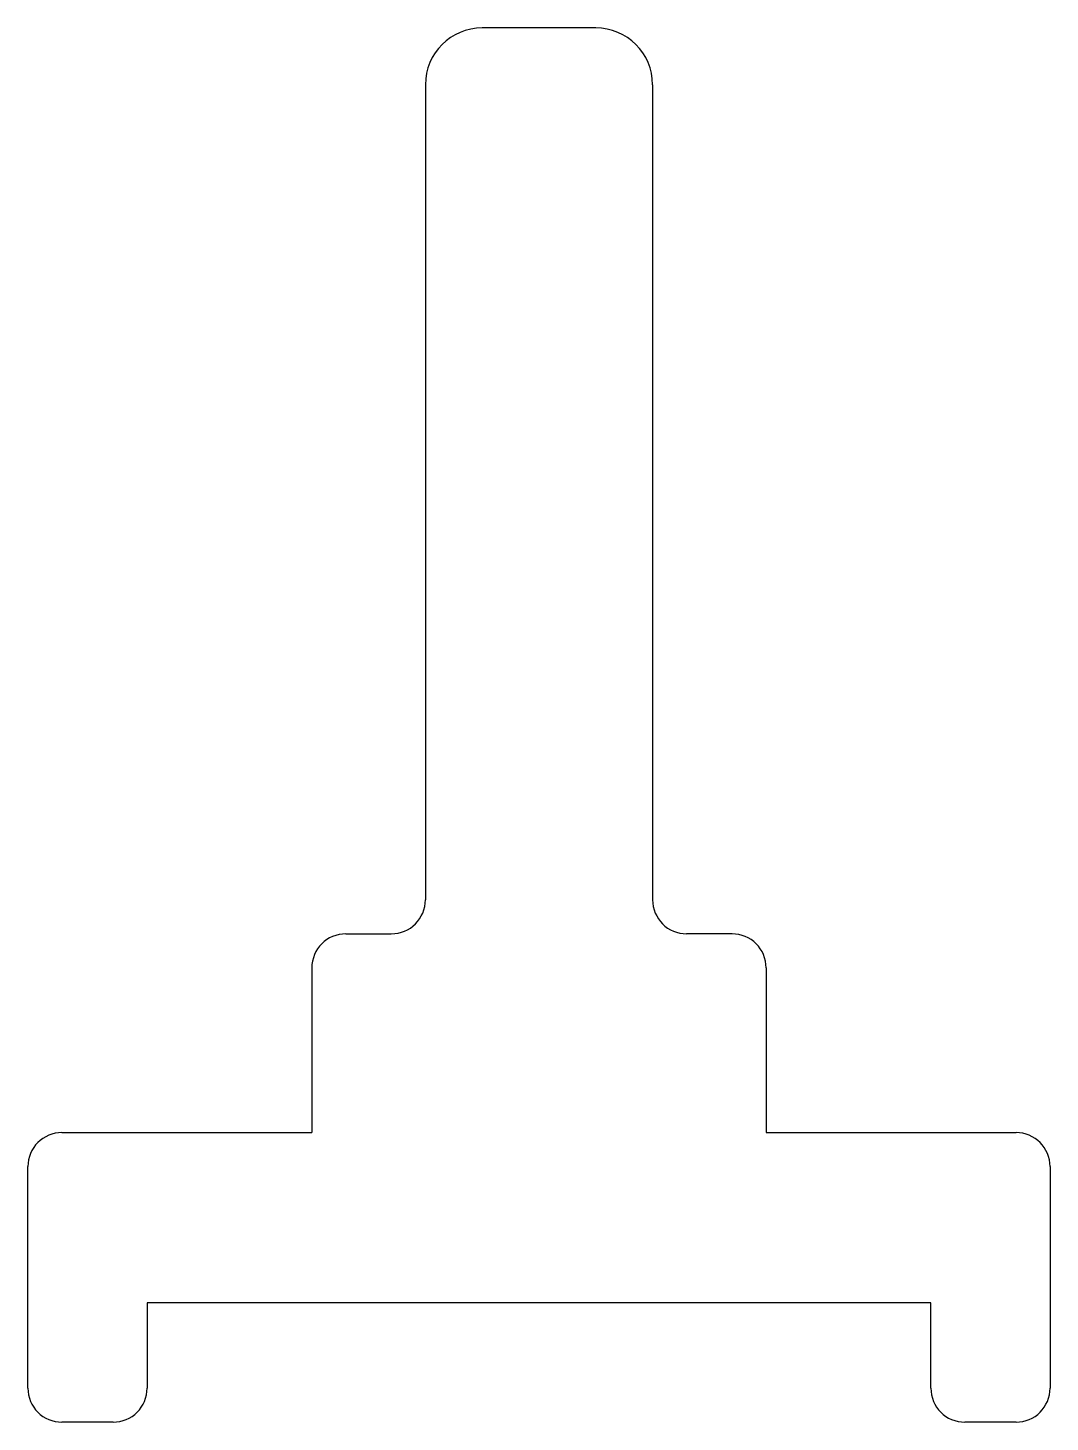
# Model space of a CAD drawing. Extents: x 883.3 to 892.3, y 678.1 to 690.4.
import ezdxf

# ---------------------------------------------------------------- set-up
doc = ezdxf.new("R2010")
doc.units = 0
doc.layers.get('0').update_dxf_attribs({"linetype": 'CONTINUOUS'})

msp = doc.modelspace()

# ---------------------------------------------------------------- linework, layer by layer
for p, q in [((888.302, 690.412), (887.302, 690.412)), ((886.802, 689.912), (886.802, 682.735)), ((888.802, 689.912), (888.802, 682.735)), ((886.102, 682.435), (886.502, 682.435)), ((889.502, 682.435), (889.102, 682.435)), ((885.802, 682.135), (885.802, 680.685)), ((889.802, 682.135), (889.802, 680.685)), ((883.602, 680.685), (885.802, 680.685)), ((889.802, 680.685), (892.002, 680.685)), ((883.302, 678.435), (883.302, 680.385)), ((892.302, 680.385), (892.302, 678.435)), ((891.252, 679.185), (884.352, 679.185)), ((884.352, 679.185), (884.352, 678.435)), ((891.252, 678.435), (891.252, 679.185)), ((884.052, 678.135), (883.602, 678.135)), ((892.002, 678.135), (891.552, 678.135))]:
    msp.add_line(p, q)
for centre, radius, start, end in [((887.302, 689.912), 0.5, 90, 180), ((888.302, 689.912), 0.5, 0, 90), ((886.502, 682.735), 0.3, 270, 360), ((889.102, 682.735), 0.3, 180, 270), ((886.102, 682.135), 0.3, 90, 180), ((889.502, 682.135), 0.3, 0, 90), ((883.602, 680.385), 0.3, 90, 180), ((892.002, 680.385), 0.3, 0, 90), ((883.602, 678.435), 0.3, 180, 270), ((884.052, 678.435), 0.3, 270, 0), ((891.552, 678.435), 0.3, 180, 270), ((892.002, 678.435), 0.3, 270, 360)]:
    msp.add_arc(centre, radius, start, end)

doc.saveas('drawing.dxf')
